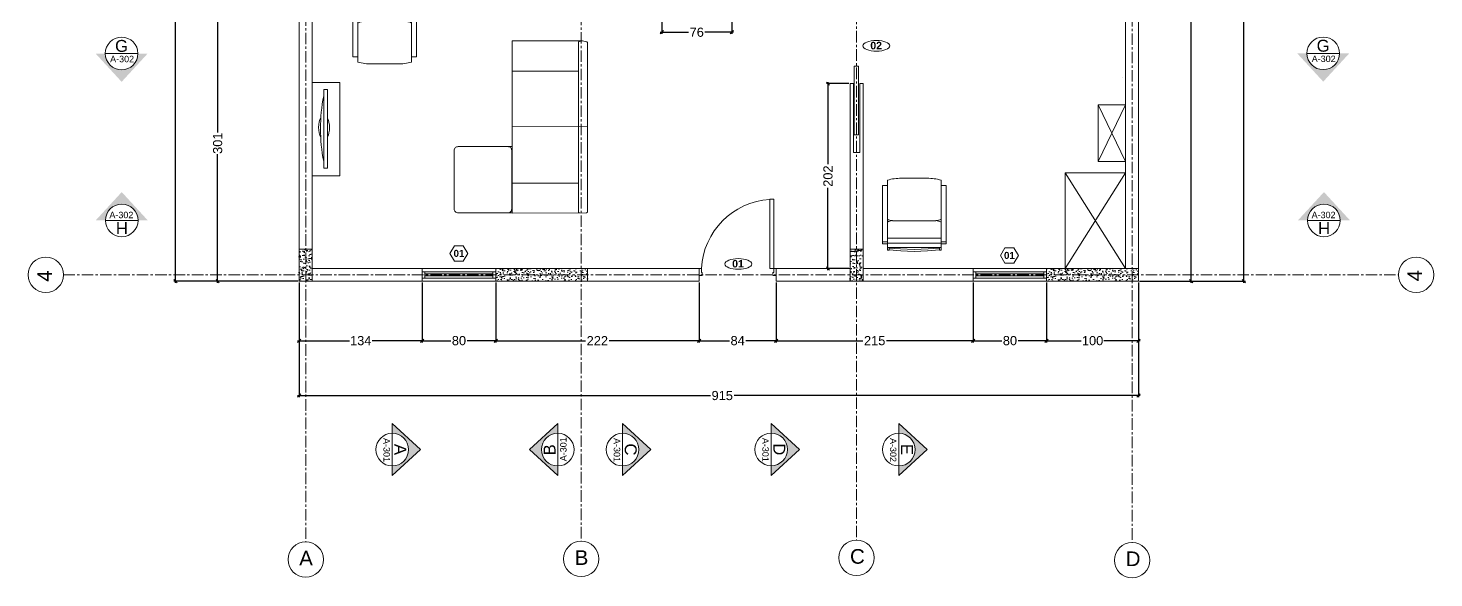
# Model space of a CAD drawing. Header units: centimetres. Extents: x 5667 to 17750, y 274 to 6203.
# Drawn here: x 7198 to 8731, y 274 to 874 of the extents above; entities that cross this region are included whole.
import ezdxf
from ezdxf.enums import TextEntityAlignment as Align

# ---------------------------------------------------------------- set-up
doc = ezdxf.new("R2010")
doc.units = ezdxf.units.CM
doc.header["$MEASUREMENT"] = 0
doc.linetypes.add('CENTERX2', pattern=[4, 2.5, -0.5, 0.5, -0.5])
doc.layers.get('0').update_dxf_attribs({"lineweight": 18})
for name, color, linetype, lineweight in [('A-DOOR-FULL', 4, 'Continuous', 9), ('A-FURN', 8, 'Continuous', 9), ('A-GLAZ-FULL', 140, 'Continuous', 9), ('A-WALL-FULL', 7, 'Continuous', 20), ('G-ANNO-DIM', 3, 'Continuous', 9), ('G-ANNO-TEXT', 3, 'Continuous', 18), ('G-HEDGE', 104, 'Continuous', 9)]:
    doc.layers.add(name, color=color, linetype=linetype, lineweight=lineweight)
doc.styles.add('ARIAL', font='arial.ttf')
doc.styles.add('ARIAL-BOLD', font='')
doc.styles.get('ARIAL-BOLD').set_extended_font_data('Arial', bold=True)
doc.dimstyles.new('TICK_36', dxfattribs={"dimtxt": 10, "dimasz": 3.6, "dimexe": 1.8, "dimexo": 1.2, "dimgap": 1.8, "dimtad": 0, "dimdec": 0, "dimzin": 0, "dimdsep": 46, "dimtxsty": 'ARIAL', "dimblk": 'OBLIQUE', "dimcen": 1.8, "dimdle": 1.8, "dimclrd": 256, "dimclrt": 256, "dimadec": 0, "dimazin": 0, "dimtfac": 1, "dimtdec": 0, "dimtmove": 1, "dimatfit": 3, "dimldrblk": 'OPEN90', "dimfxl": 1, "dimtolj": 1, "dimtzin": 0, "dimarcsym": 0})

# ---------------------------------------------------------------- blocks, each defined once
blk = doc.blocks.new('A$C08E36EE4')
for p, q in [((-27.99, 59.11), (-28.57, 59.11)), ((-28.57, 55.8), (-11.71, 55.8)), ((5.14, 55.8), (-11.71, 55.8)), ((4.57, 59.11), (5.14, 59.11)), ((-25.36, 44.89), (-11.71, 44.89)), ((1.93, 44.89), (-11.71, 44.89)), ((-19.81, 18.25), (-11.55, 18.25)), ((-3.62, 18.25), (-11.88, 18.25))]:
    blk.add_line(p, q)
for points in [[(-28.57, 63.41), (-27.58, 63.41), (-27.58, 61.76), (-28.57, 61.76)], [(5.14, 63.41), (4.15, 63.41), (4.15, 61.76), (5.14, 61.76)], [(-31.71, 22.71), (-28.57, 22.71), (-28.57, 59.44), (-31.71, 59.44)], [(-31.71, 59.44), (-28.57, 59.44), (-28.57, 58.26), (-31.71, 58.26)], [(8.29, 22.71), (5.14, 22.71), (5.14, 59.44), (8.29, 59.44)], [(8.29, 59.44), (5.14, 59.44), (5.14, 58.26), (8.29, 58.26)]]:
    blk.add_lwpolyline(points, close=True)
for points in [[(-27.58, 63.25), (-20.05, 63.87), (-11.71, 64.24)], [(-27.58, 62.09), (-20.42, 62.69), (-11.71, 63.08)], [(4.15, 63.25), (-3.38, 63.87), (-11.71, 64.24)], [(4.15, 62.09), (-3.01, 62.69), (-11.71, 63.08)], [(-28.57, 61.76), (-28.57, 19.4)], [(-11.71, 59.11), (-27.99, 59.11)], [(-27.98, 61.76), (-11.71, 61.76)], [(4.55, 61.76), (-11.71, 61.76)], [(-11.71, 59.11), (4.57, 59.11)], [(5.14, 61.76), (5.14, 19.4)]]:
    blk.add_lwpolyline(points)
for centre, radius, start, end in [((-25.08, 51.44), 6.56, 237.88624, 267.55765), ((-25.08, 38.33), 6.56, 92.44235, 122.11376), ((1.65, 51.44), 6.56, 272.44235, 302.11376), ((1.65, 38.33), 6.56, 57.88624, 87.55765), ((-20.57, 46.26), 28.02, 253.41211, 271.55674), ((-2.86, 46.26), 28.02, 268.44326, 286.58789)]:
    blk.add_arc(centre, radius, start, end)
blk = doc.blocks.new('A$C245B2C86')
for p, q in [((-86, 181.4), (-84.9, 182.4)), ((24.3, 182.4), (24, 84.8)), ((-47.9, 170.5), (-47.9, 84.8)), ((97.3, 84.8), (97.3, 170.5)), ((50, 79.2), (50, 84.8)), ((135.9, 79.2), (136.1, 84.8))]:
    blk.add_line(p, q)
for points in [[(-86, 181.4), (-87.2, 176.1), (-87.2, 84.8), (136.2, 84.8), (135.8, 181), (135.1, 182.4), (-84.9, 182.4)], [(-87.2, 176.1), (-86.5, 171.9), (-85.8, 170.5), (135.1, 170.5), (135.8, 171.7)]]:
    blk.add_lwpolyline(points)
blk.add_lwpolyline([(55, 84.2), (130.9, 84.2, -0.414214), (135.9, 79.2), (135.9, 14.7, -0.414214), (130.9, 9.7), (55, 9.7, -0.414214), (50, 14.7), (50, 79.2, -0.414214)], format="xyb", close=True)
blk = doc.blocks.new('division')
at = {"linetype": 'CENTERX2', "ltscale": 5}
blk.add_line((0, 1474.9), (0, 19.3), dxfattribs=at)
for centre in [(0, 1494.2), (0, 0)]:
    blk.add_circle(centre, 19.3)
at = {"linetype": 'CENTERX2', "ltscale": 5, "style": 'ARIAL'}
for p in [(-7.4, 1487.6), (-7.1, -6.5)]:
    blk.add_attdef('A', p, '', height=16, dxfattribs=at)
blk = doc.blocks.new('A$C7B0B1320')
h = blk.add_hatch(color=256)
h.dxf.hatch_style = 1
h.paths.add_polyline_path([(0, 17.8), (10.6, 17.8, -1), (46.2, 17.8), (56.8, 17.8), (28.4, 48.7)])
for p, q in [((0, 17.8), (28.4, 48.7)), ((56.8, 17.8), (28.4, 48.7)), ((10.6, 17.8), (0, 17.8)), ((10.6, 17.8), (46.2, 17.8)), ((46.2, 17.8), (56.8, 17.8))]:
    blk.add_line(p, q)
blk.add_circle((28.4, 17.8), 17.8)
at = {"style": 'ARIAL'}
for tag, height, p in [('A', 13, (28.2, 26.7)), ('A-301', 7, (28.8, 11.7))]:
    blk.add_attdef(tag, text='', height=height, dxfattribs=at).set_placement(p, align=Align.MIDDLE_CENTER)
blk = doc.blocks.new('section plan')
h = blk.add_hatch(color=256)
h.dxf.hatch_style = 1
h.paths.add_polyline_path([(56.9, 0.3), (46.3, 0.3, -1), (10.7, 0.3), (0.1, 0.3), (28.5, -30.6)])
blk.add_line((46.3, 0.3), (10.7, 0.3))
blk.add_circle((28.5, 0.3), 17.8)
at = {"style": 'ARIAL'}
for tag, height, p in [('A', 13, (28.4, 8.6)), ('A-301', 7, (29, -5.7))]:
    blk.add_attdef(tag, text='', height=height, dxfattribs=at).set_placement(p, align=Align.MIDDLE_CENTER)
blk = doc.blocks.new('_Oblique')
at = {"color": 0, "linetype": 'ByBlock', "lineweight": -2}
blk.add_line((-0.5, -0.5), (0.5, 0.5), dxfattribs=at)
blk = doc.blocks.new('*D29')
at = {"layer": 'Defpoints', "color": 0, "ltscale": 5, "transparency": 16777216}
for p in [(7493.4, 597.6), (8408.5, 597.6), (8408.5, 472.9)]:
    blk.add_point(p, dxfattribs=at)
at = {"layer": 'G-ANNO-DIM', "color": 0, "lineweight": -2, "ltscale": 5, "transparency": 16777216}
for p, q in [((7493.4, 596.4), (7493.4, 471.1)), ((8408.5, 596.4), (8408.5, 471.1))]:
    blk.add_line(p, q, dxfattribs=at)
at = {"layer": 'G-ANNO-DIM', "lineweight": -2, "ltscale": 5, "transparency": 16777216}
for p, q in [((7491.6, 472.9), (7941.8, 472.9)), ((8410.3, 472.9), (7967.6, 472.9))]:
    blk.add_line(p, q, dxfattribs=at)
at = {"layer": 'G-ANNO-DIM', "lineweight": -2, "ltscale": 5, "transparency": 16777216, "xscale": 3.6, "yscale": 3.6, "zscale": 3.6, "rotation": 180}
blk.add_blockref('_Oblique', (7493.4, 472.9), dxfattribs=at)
at = {"layer": 'G-ANNO-DIM', "lineweight": -2, "ltscale": 5, "transparency": 16777216, "xscale": 3.6, "yscale": 3.6, "zscale": 3.6}
blk.add_blockref('_Oblique', (8408.5, 472.9), dxfattribs=at)
at = {"layer": 'G-ANNO-DIM', "ltscale": 5, "transparency": 16777216, "insert": (7954.7, 472.9), "char_height": 10, "attachment_point": 5, "style": 'ARIAL'}
blk.add_mtext('\\A1;915', dxfattribs=at)
blk = doc.blocks.new('_Open90')
at = {"color": 0, "linetype": 'ByBlock', "lineweight": -2}
for p, q in [((0, 0), (-1, 0)), ((-0.5, 0.5), (0, 0)), ((0, 0), (-0.5, -0.5))]:
    blk.add_line(p, q, dxfattribs=at)
blk = doc.blocks.new('codice finestra')
at = {"color": 7}
blk.add_lwpolyline([(15.2, 8.8), (10.1, 17.5), (0, 17.5), (-5.1, 8.8), (0, 0), (10.1, 0)], close=True, dxfattribs=at)
at = {"layer": 'G-HEDGE', "style": 'ARIAL-BOLD'}
blk.add_attdef('01', text='', height=8, dxfattribs=at).set_placement((5.1, 8.7), align=Align.MIDDLE_CENTER)
blk = doc.blocks.new('codice porta')
at = {"color": 7}
blk.add_ellipse((0, 0), major_axis=(-14.4, 0), ratio=0.395468, dxfattribs=at)
at = {"layer": 'G-HEDGE', "style": 'ARIAL-BOLD'}
blk.add_attdef('01', text='', height=8, dxfattribs=at).set_placement((-0.3, 0.2), align=Align.MIDDLE_CENTER)
blk = doc.blocks.new('*D83')
at = {"layer": 'Defpoints', "color": 0, "transparency": 16777216}
for p in [(7627.6, 597.6), (7707.7, 597.6), (7707.7, 532.8)]:
    blk.add_point(p, dxfattribs=at)
at = {"layer": 'G-ANNO-DIM', "color": 0, "lineweight": -2, "transparency": 16777216}
for p, q in [((7627.6, 596.4), (7627.6, 531)), ((7707.7, 596.4), (7707.7, 531))]:
    blk.add_line(p, q, dxfattribs=at)
at = {"layer": 'G-ANNO-DIM', "lineweight": -2, "transparency": 16777216}
for p, q in [((7625.8, 532.8), (7658.7, 532.8)), ((7709.5, 532.8), (7676.6, 532.8))]:
    blk.add_line(p, q, dxfattribs=at)
at = {"layer": 'G-ANNO-DIM', "lineweight": -2, "transparency": 16777216, "xscale": 3.6, "yscale": 3.6, "zscale": 3.6, "rotation": 180}
blk.add_blockref('_Oblique', (7627.6, 532.8), dxfattribs=at)
at = {"layer": 'G-ANNO-DIM', "lineweight": -2, "transparency": 16777216, "xscale": 3.6, "yscale": 3.6, "zscale": 3.6}
blk.add_blockref('_Oblique', (7707.7, 532.8), dxfattribs=at)
at = {"layer": 'G-ANNO-DIM', "transparency": 16777216, "insert": (7667.6, 532.8), "char_height": 10, "attachment_point": 5, "style": 'ARIAL'}
blk.add_mtext('\\A1;80', dxfattribs=at)
blk = doc.blocks.new('*D86')
at = {"layer": 'Defpoints', "color": 0, "transparency": 16777216}
for p in [(7929.4, 597.6), (8013.5, 597.6), (8013.5, 532.8)]:
    blk.add_point(p, dxfattribs=at)
at = {"layer": 'G-ANNO-DIM', "color": 0, "lineweight": -2, "transparency": 16777216}
for p, q in [((7929.4, 596.4), (7929.4, 531)), ((8013.5, 596.4), (8013.5, 531))]:
    blk.add_line(p, q, dxfattribs=at)
at = {"layer": 'G-ANNO-DIM', "lineweight": -2, "transparency": 16777216}
for p, q in [((7927.6, 532.8), (7962.5, 532.8)), ((8015.3, 532.8), (7980.4, 532.8))]:
    blk.add_line(p, q, dxfattribs=at)
at = {"layer": 'G-ANNO-DIM', "lineweight": -2, "transparency": 16777216, "xscale": 3.6, "yscale": 3.6, "zscale": 3.6, "rotation": 180}
blk.add_blockref('_Oblique', (7929.4, 532.8), dxfattribs=at)
at = {"layer": 'G-ANNO-DIM', "lineweight": -2, "transparency": 16777216, "xscale": 3.6, "yscale": 3.6, "zscale": 3.6}
blk.add_blockref('_Oblique', (8013.5, 532.8), dxfattribs=at)
at = {"layer": 'G-ANNO-DIM', "transparency": 16777216, "insert": (7971.5, 532.8), "char_height": 10, "attachment_point": 5, "style": 'ARIAL'}
blk.add_mtext('\\A1;84', dxfattribs=at)
blk = doc.blocks.new('*D88')
at = {"layer": 'Defpoints', "color": 0, "transparency": 16777216}
for p in [(8228.3, 597.6), (8308.4, 597.6), (8228.3, 532.8)]:
    blk.add_point(p, dxfattribs=at)
at = {"layer": 'G-ANNO-DIM', "color": 0, "lineweight": -2, "transparency": 16777216}
for p, q in [((8228.3, 596.4), (8228.3, 531)), ((8308.4, 596.4), (8308.4, 531))]:
    blk.add_line(p, q, dxfattribs=at)
at = {"layer": 'G-ANNO-DIM', "lineweight": -2, "transparency": 16777216}
for p, q in [((8226.5, 532.8), (8259.4, 532.8)), ((8310.2, 532.8), (8277.3, 532.8))]:
    blk.add_line(p, q, dxfattribs=at)
at = {"layer": 'G-ANNO-DIM', "lineweight": -2, "transparency": 16777216, "xscale": 3.6, "yscale": 3.6, "zscale": 3.6, "rotation": 180}
blk.add_blockref('_Oblique', (8228.3, 532.8), dxfattribs=at)
at = {"layer": 'G-ANNO-DIM', "lineweight": -2, "transparency": 16777216, "xscale": 3.6, "yscale": 3.6, "zscale": 3.6}
blk.add_blockref('_Oblique', (8308.4, 532.8), dxfattribs=at)
at = {"layer": 'G-ANNO-DIM', "transparency": 16777216, "insert": (8268.4, 532.8), "char_height": 10, "attachment_point": 5, "style": 'ARIAL'}
blk.add_mtext('\\A1;80', dxfattribs=at)
blk = doc.blocks.new('*D93')
at = {"layer": 'Defpoints', "color": 0, "transparency": 16777216}
for p in [(7888.9, 888.9), (7965, 888.9), (7965, 869.4)]:
    blk.add_point(p, dxfattribs=at)
at = {"layer": 'G-ANNO-DIM', "color": 0, "lineweight": -2, "transparency": 16777216}
for p, q in [((7888.9, 887.7), (7888.9, 867.6)), ((7965, 887.7), (7965, 867.6))]:
    blk.add_line(p, q, dxfattribs=at)
at = {"layer": 'G-ANNO-DIM', "lineweight": -2, "transparency": 16777216}
for p, q in [((7887.1, 869.4), (7918, 869.4)), ((7966.8, 869.4), (7935.8, 869.4))]:
    blk.add_line(p, q, dxfattribs=at)
at = {"layer": 'G-ANNO-DIM', "lineweight": -2, "transparency": 16777216, "xscale": 3.6, "yscale": 3.6, "zscale": 3.6, "rotation": 180}
blk.add_blockref('_Oblique', (7888.9, 869.4), dxfattribs=at)
at = {"layer": 'G-ANNO-DIM', "lineweight": -2, "transparency": 16777216, "xscale": 3.6, "yscale": 3.6, "zscale": 3.6}
blk.add_blockref('_Oblique', (7965, 869.4), dxfattribs=at)
at = {"layer": 'G-ANNO-DIM', "transparency": 16777216, "insert": (7926.9, 869.4), "char_height": 10, "attachment_point": 5, "style": 'ARIAL'}
blk.add_mtext('\\A1;76', dxfattribs=at)
blk = doc.blocks.new('*D105')
at = {"layer": 'Defpoints', "color": 0, "transparency": 16777216}
for p in [(7493.4, 1460.7), (7358.5, 597.6), (7493.4, 597.6)]:
    blk.add_point(p, dxfattribs=at)
at = {"layer": 'G-ANNO-DIM', "color": 0, "lineweight": -2, "transparency": 16777216}
for p, q in [((7492.2, 1460.7), (7356.7, 1460.7)), ((7492.2, 597.6), (7356.7, 597.6))]:
    blk.add_line(p, q, dxfattribs=at)
at = {"layer": 'G-ANNO-DIM', "lineweight": -2, "transparency": 16777216}
for p, q in [((7358.5, 1462.5), (7358.5, 1042)), ((7358.5, 595.8), (7358.5, 1016.3))]:
    blk.add_line(p, q, dxfattribs=at)
at = {"layer": 'G-ANNO-DIM', "lineweight": -2, "transparency": 16777216, "xscale": 3.6, "yscale": 3.6, "zscale": 3.6}
for p, rotation in [((7358.5, 1460.7), 90), ((7358.5, 597.6), 270)]:
    blk.add_blockref('_Oblique', p, dxfattribs=dict(at, rotation=rotation))
at = {"layer": 'G-ANNO-DIM', "transparency": 16777216, "insert": (7358.5, 1029.2), "char_height": 10, "attachment_point": 5, "rotation": 90, "style": 'ARIAL'}
blk.add_mtext('\\A1;863', dxfattribs=at)
blk = doc.blocks.new('*D106')
at = {"layer": 'Defpoints', "color": 0, "transparency": 16777216}
for p in [(7888.9, 898.9), (7404.5, 597.6), (7493.4, 597.6)]:
    blk.add_point(p, dxfattribs=at)
at = {"layer": 'G-ANNO-DIM', "color": 0, "lineweight": -2, "transparency": 16777216}
for p, q in [((7887.7, 898.9), (7402.7, 898.9)), ((7492.2, 597.6), (7402.7, 597.6))]:
    blk.add_line(p, q, dxfattribs=at)
at = {"layer": 'G-ANNO-DIM', "lineweight": -2, "transparency": 16777216}
for p, q in [((7404.5, 900.7), (7404.5, 760.1)), ((7404.5, 595.8), (7404.5, 736.4))]:
    blk.add_line(p, q, dxfattribs=at)
at = {"layer": 'G-ANNO-DIM', "lineweight": -2, "transparency": 16777216, "xscale": 3.6, "yscale": 3.6, "zscale": 3.6}
for p, rotation in [((7404.5, 898.9), 90), ((7404.5, 597.6), 270)]:
    blk.add_blockref('_Oblique', p, dxfattribs=dict(at, rotation=rotation))
at = {"layer": 'G-ANNO-DIM', "transparency": 16777216, "insert": (7404.5, 748.3), "char_height": 10, "attachment_point": 5, "rotation": 90, "style": 'ARIAL'}
blk.add_mtext('\\A1;301', dxfattribs=at)
blk = doc.blocks.new('*D109')
at = {"layer": 'Defpoints', "color": 0, "transparency": 16777216}
for p in [(7493.4, 597.6), (7627.6, 597.6), (7627.6, 532.8)]:
    blk.add_point(p, dxfattribs=at)
at = {"layer": 'G-ANNO-DIM', "color": 0, "lineweight": -2, "transparency": 16777216}
for p, q in [((7493.4, 596.4), (7493.4, 531)), ((7627.6, 596.4), (7627.6, 531))]:
    blk.add_line(p, q, dxfattribs=at)
at = {"layer": 'G-ANNO-DIM', "lineweight": -2, "transparency": 16777216}
for p, q in [((7491.6, 532.8), (7548.1, 532.8)), ((7629.4, 532.8), (7572.8, 532.8))]:
    blk.add_line(p, q, dxfattribs=at)
at = {"layer": 'G-ANNO-DIM', "lineweight": -2, "transparency": 16777216, "xscale": 3.6, "yscale": 3.6, "zscale": 3.6, "rotation": 180}
blk.add_blockref('_Oblique', (7493.4, 532.8), dxfattribs=at)
at = {"layer": 'G-ANNO-DIM', "lineweight": -2, "transparency": 16777216, "xscale": 3.6, "yscale": 3.6, "zscale": 3.6}
blk.add_blockref('_Oblique', (7627.6, 532.8), dxfattribs=at)
at = {"layer": 'G-ANNO-DIM', "transparency": 16777216, "insert": (7560.5, 532.8), "char_height": 10, "attachment_point": 5, "style": 'ARIAL'}
blk.add_mtext('\\A1;134', dxfattribs=at)
blk = doc.blocks.new('*D110')
at = {"layer": 'Defpoints', "color": 0, "transparency": 16777216}
for p in [(7707.7, 597.6), (7929.4, 597.6), (7929.4, 532.8)]:
    blk.add_point(p, dxfattribs=at)
at = {"layer": 'G-ANNO-DIM', "color": 0, "lineweight": -2, "transparency": 16777216}
for p, q in [((7707.7, 596.4), (7707.7, 531)), ((7929.4, 596.4), (7929.4, 531))]:
    blk.add_line(p, q, dxfattribs=at)
at = {"layer": 'G-ANNO-DIM', "lineweight": -2, "transparency": 16777216}
for p, q in [((7705.9, 532.8), (7805.7, 532.8)), ((7931.2, 532.8), (7831.4, 532.8))]:
    blk.add_line(p, q, dxfattribs=at)
at = {"layer": 'G-ANNO-DIM', "lineweight": -2, "transparency": 16777216, "xscale": 3.6, "yscale": 3.6, "zscale": 3.6, "rotation": 180}
blk.add_blockref('_Oblique', (7707.7, 532.8), dxfattribs=at)
at = {"layer": 'G-ANNO-DIM', "lineweight": -2, "transparency": 16777216, "xscale": 3.6, "yscale": 3.6, "zscale": 3.6}
blk.add_blockref('_Oblique', (7929.4, 532.8), dxfattribs=at)
at = {"layer": 'G-ANNO-DIM', "transparency": 16777216, "insert": (7818.5, 532.8), "char_height": 10, "attachment_point": 5, "style": 'ARIAL'}
blk.add_mtext('\\A1;222', dxfattribs=at)
blk = doc.blocks.new('*D111')
at = {"layer": 'Defpoints', "color": 0, "transparency": 16777216}
for p in [(8013.5, 597.6), (8228.3, 597.6), (8228.3, 532.8)]:
    blk.add_point(p, dxfattribs=at)
at = {"layer": 'G-ANNO-DIM', "color": 0, "lineweight": -2, "transparency": 16777216}
for p, q in [((8013.5, 596.4), (8013.5, 531)), ((8228.3, 596.4), (8228.3, 531))]:
    blk.add_line(p, q, dxfattribs=at)
at = {"layer": 'G-ANNO-DIM', "lineweight": -2, "transparency": 16777216}
for p, q in [((8011.7, 532.8), (8108, 532.8)), ((8230.1, 532.8), (8133.9, 532.8))]:
    blk.add_line(p, q, dxfattribs=at)
at = {"layer": 'G-ANNO-DIM', "lineweight": -2, "transparency": 16777216, "xscale": 3.6, "yscale": 3.6, "zscale": 3.6, "rotation": 180}
blk.add_blockref('_Oblique', (8013.5, 532.8), dxfattribs=at)
at = {"layer": 'G-ANNO-DIM', "lineweight": -2, "transparency": 16777216, "xscale": 3.6, "yscale": 3.6, "zscale": 3.6}
blk.add_blockref('_Oblique', (8228.3, 532.8), dxfattribs=at)
at = {"layer": 'G-ANNO-DIM', "transparency": 16777216, "insert": (8120.9, 532.8), "char_height": 10, "attachment_point": 5, "style": 'ARIAL'}
blk.add_mtext('\\A1;215', dxfattribs=at)
blk = doc.blocks.new('*D112')
at = {"layer": 'Defpoints', "color": 0, "transparency": 16777216}
for p in [(8308.4, 597.6), (8408.5, 597.6), (8308.4, 532.8)]:
    blk.add_point(p, dxfattribs=at)
at = {"layer": 'G-ANNO-DIM', "color": 0, "lineweight": -2, "transparency": 16777216}
for p, q in [((8308.4, 596.4), (8308.4, 531)), ((8408.5, 596.4), (8408.5, 531))]:
    blk.add_line(p, q, dxfattribs=at)
at = {"layer": 'G-ANNO-DIM', "lineweight": -2, "transparency": 16777216}
for p, q in [((8306.6, 532.8), (8346.1, 532.8)), ((8410.3, 532.8), (8370.8, 532.8))]:
    blk.add_line(p, q, dxfattribs=at)
at = {"layer": 'G-ANNO-DIM', "lineweight": -2, "transparency": 16777216, "xscale": 3.6, "yscale": 3.6, "zscale": 3.6, "rotation": 180}
blk.add_blockref('_Oblique', (8308.4, 532.8), dxfattribs=at)
at = {"layer": 'G-ANNO-DIM', "lineweight": -2, "transparency": 16777216, "xscale": 3.6, "yscale": 3.6, "zscale": 3.6}
blk.add_blockref('_Oblique', (8408.5, 532.8), dxfattribs=at)
at = {"layer": 'G-ANNO-DIM', "transparency": 16777216, "insert": (8358.5, 532.8), "char_height": 10, "attachment_point": 5, "style": 'ARIAL'}
blk.add_mtext('\\A1;100', dxfattribs=at)
blk = doc.blocks.new('*D114')
at = {"layer": 'Defpoints', "color": 0, "transparency": 16777216}
for p in [(8408.5, 1189.3), (8408.5, 597.6), (8466, 597.6)]:
    blk.add_point(p, dxfattribs=at)
at = {"layer": 'G-ANNO-DIM', "color": 0, "lineweight": -2, "transparency": 16777216}
for p, q in [((8409.7, 1189.3), (8467.8, 1189.3)), ((8409.7, 597.6), (8467.8, 597.6))]:
    blk.add_line(p, q, dxfattribs=at)
at = {"layer": 'G-ANNO-DIM', "lineweight": -2, "transparency": 16777216}
for p, q in [((8466, 1191.1), (8466, 906.2)), ((8466, 595.8), (8466, 880.7))]:
    blk.add_line(p, q, dxfattribs=at)
at = {"layer": 'G-ANNO-DIM', "lineweight": -2, "transparency": 16777216, "xscale": 3.6, "yscale": 3.6, "zscale": 3.6}
for p, rotation in [((8466, 1189.3), 90), ((8466, 597.6), 270)]:
    blk.add_blockref('_Oblique', p, dxfattribs=dict(at, rotation=rotation))
at = {"layer": 'G-ANNO-DIM', "transparency": 16777216, "insert": (8466, 893.5), "char_height": 10, "attachment_point": 5, "rotation": 90, "style": 'ARIAL'}
blk.add_mtext('\\A1;592', dxfattribs=at)
blk = doc.blocks.new('*D115')
at = {"layer": 'Defpoints', "color": 0, "transparency": 16777216}
for p in [(8408.5, 1498.7), (8523.3, 1498.7), (8408.5, 597.6)]:
    blk.add_point(p, dxfattribs=at)
at = {"layer": 'G-ANNO-DIM', "color": 0, "lineweight": -2, "transparency": 16777216}
for p, q in [((8409.7, 1498.7), (8525.1, 1498.7)), ((8409.7, 597.6), (8525.1, 597.6))]:
    blk.add_line(p, q, dxfattribs=at)
at = {"layer": 'G-ANNO-DIM', "lineweight": -2, "transparency": 16777216}
for p, q in [((8523.3, 1500.5), (8523.3, 1060)), ((8523.3, 595.8), (8523.3, 1036.3))]:
    blk.add_line(p, q, dxfattribs=at)
at = {"layer": 'G-ANNO-DIM', "lineweight": -2, "transparency": 16777216, "xscale": 3.6, "yscale": 3.6, "zscale": 3.6}
for p, rotation in [((8523.3, 1498.7), 90), ((8523.3, 597.6), 270)]:
    blk.add_blockref('_Oblique', p, dxfattribs=dict(at, rotation=rotation))
at = {"layer": 'G-ANNO-DIM', "transparency": 16777216, "insert": (8523.3, 1048.1), "char_height": 10, "attachment_point": 5, "rotation": 90, "style": 'ARIAL'}
blk.add_mtext('\\A1;901', dxfattribs=at)
blk = doc.blocks.new('*D119')
at = {"layer": 'Defpoints', "color": 0, "transparency": 16777216}
for p in [(8070, 813.3), (8094.1, 813.3), (8094.1, 611.6)]:
    blk.add_point(p, dxfattribs=at)
at = {"layer": 'G-ANNO-DIM', "color": 0, "lineweight": -2, "transparency": 16777216}
for p, q in [((8092.9, 813.3), (8068.2, 813.3)), ((8092.9, 611.6), (8068.2, 611.6))]:
    blk.add_line(p, q, dxfattribs=at)
at = {"layer": 'G-ANNO-DIM', "lineweight": -2, "transparency": 16777216}
for p, q in [((8070, 815.1), (8070, 725.3)), ((8070, 609.8), (8070, 699.6))]:
    blk.add_line(p, q, dxfattribs=at)
at = {"layer": 'G-ANNO-DIM', "lineweight": -2, "transparency": 16777216, "xscale": 3.6, "yscale": 3.6, "zscale": 3.6}
for p, rotation in [((8070, 813.3), 90), ((8070, 611.6), 270)]:
    blk.add_blockref('_Oblique', p, dxfattribs=dict(at, rotation=rotation))
at = {"layer": 'G-ANNO-DIM', "transparency": 16777216, "insert": (8070, 712.4), "char_height": 10, "attachment_point": 5, "rotation": 90, "style": 'ARIAL'}
blk.add_mtext('\\A1;202', dxfattribs=at)

msp = doc.modelspace()

# ---------------------------------------------------------------- hatches: boundary and pattern name
at = {"layer": 'A-FURN'}
h = msp.add_hatch(dxfattribs=at)
h.set_pattern_fill('AR-CONC', color=256, scale=0.050063, style=0)
h.set_pattern_definition([(50, (10839.075, 9323.7155), (9.120779, -0.7979644), [0.953707, -10.4907795]), (355, (10839.075, 9323.715), (-1.764375, 9.56494), [0.762966, -8.392624]), (100.451, (10839.835, 9323.649), (7.356437, 8.766932), [0.810526, -8.915786]), (46.1842, (10839.075, 9326.259), (13.571131, -2.10478), [1.43056, -15.73617]), (96.6356, (10840.206, 9326.083), (11.885256, 12.386957), [1.21579, -13.373679]), (351.184, (10839.075, 9326.259), (11.885275, 12.386936), [1.144449, -12.588935]), (21, (10840.3466, 9325.623), (7.590352, -5.1197566), [0.953707, -10.4907795]), (326, (10840.347, 9325.623), (3.094018, 9.221071), [0.762966, -8.392624]), (71.4514, (10840.979, 9325.196), (10.684349, 4.1013344), [0.810526, -8.915786]), (37.5, (10839.075, 9323.7155), (0.1546259, 4.2331103), [0, -8.2908948, 0, -8.5197845, 0, -8.4244138]), (7.5, (10839.075, 9323.7155), (3.3452176, 5.0153773), [0, -4.8575488, 0, -8.1001534, 0, -3.2108143]), (327.5, (10836.2393, 9323.7155), (6.7881223, -0.2868002), [0, -3.179024, 0, -9.918555, 0, -13.1611597]), (317.5, (10834.9677, 9323.7155), (7.4158462, 1.272936), [0, -4.1327313, 0, -6.586938, 0, -9.346331])])
h.paths.add_polyline_path([(7493.4, 597.6), (7507.4, 597.6), (7507.4, 632.6), (7493.4, 632.6)])
h = msp.add_hatch(dxfattribs=at)
h.set_pattern_fill('AR-CONC', color=256, scale=0.050063, style=0)
h.set_pattern_definition([(50, (11438.834, 8948.24), (9.120779, -0.7979644), [0.953707, -10.490779]), (355, (11438.834, 8948.24), (-1.764375, 9.56494), [0.762966, -8.392624]), (100.451, (11439.594, 8948.174), (7.356437, 8.766932), [0.810526, -8.915786]), (46.1842, (11438.834, 8950.783), (13.57113, -2.10478), [1.43056, -15.73617]), (96.6356, (11439.965, 8950.608), (11.885256, 12.386957), [1.21579, -13.373679]), (351.184, (11438.834, 8950.783), (11.885275, 12.386936), [1.144449, -12.588935]), (21, (11440.106, 8950.1476), (7.590352, -5.1197566), [0.953707, -10.490779]), (326, (11440.106, 8950.148), (3.094018, 9.221071), [0.762966, -8.392624]), (71.4514, (11440.738, 8949.721), (10.684349, 4.1013344), [0.810526, -8.915786]), (37.5, (11438.8342, 8948.2402), (0.1546259, 4.2331103), [0, -8.2908948, 0, -8.5197845, 0, -8.4244138]), (7.5, (11438.834, 8948.24), (3.3452176, 5.0153773), [0, -4.8575488, 0, -8.1001534, 0, -3.2108143]), (327.5, (11435.9985, 8948.24), (6.7881223, -0.2868002), [0, -3.179024, 0, -9.918555, 0, -13.1611597]), (317.5, (11434.727, 8948.24), (7.4158462, 1.272936), [0, -4.1327313, 0, -6.586938, 0, -9.346331])])
h.paths.add_polyline_path([(8108.2, 632.6), (8094.1, 632.6), (8094.1, 597.6), (8108.2, 597.6)])
h = msp.add_hatch(dxfattribs=at)
h.set_pattern_fill('AR-CONC', color=256, scale=0.050063, style=0)
h.set_pattern_definition([(50, (11058.3525, 9323.7155), (9.120779, -0.7979644), [0.953707, -10.4907795]), (355, (11058.353, 9323.715), (-1.764375, 9.56494), [0.762966, -8.392624]), (100.451, (11059.113, 9323.649), (7.356437, 8.766932), [0.810526, -8.915786]), (46.1842, (11058.353, 9326.259), (13.571131, -2.10478), [1.43056, -15.73617]), (96.6356, (11059.483, 9326.083), (11.885256, 12.386957), [1.21579, -13.373679]), (351.184, (11058.353, 9326.259), (11.885275, 12.386936), [1.144449, -12.588935]), (21, (11059.624, 9325.623), (7.590352, -5.1197566), [0.953707, -10.4907795]), (326, (11059.624, 9325.623), (3.094018, 9.221071), [0.762966, -8.392624]), (71.4514, (11060.257, 9325.196), (10.684349, 4.1013344), [0.810526, -8.915786]), (37.5, (11058.3525, 9323.7155), (0.1546259, 4.2331103), [0, -8.2908948, 0, -8.5197845, 0, -8.4244138]), (7.5, (11058.3525, 9323.7155), (3.3452176, 5.0153773), [0, -4.8575488, 0, -8.1001534, 0, -3.2108143]), (327.5, (11055.517, 9323.7155), (6.7881223, -0.2868002), [0, -3.179024, 0, -9.918555, 0, -13.1611597]), (317.5, (11054.245, 9323.7155), (7.4158462, 1.272936), [0, -4.1327313, 0, -6.586938, 0, -9.346331])])
h.paths.add_polyline_path([(7707.7, 611.6), (7707.7, 597.6), (7807.8, 597.6), (7807.8, 611.6)])
h = msp.add_hatch(dxfattribs=at)
h.set_pattern_fill('AR-CONC', color=256, scale=0.050063, style=0)
h.set_pattern_definition([(50, (11659.113, 9323.7155), (9.120779, -0.7979644), [0.953707, -10.4907795]), (355, (11659.113, 9323.715), (-1.764375, 9.56494), [0.762966, -8.392624]), (100.451, (11659.873, 9323.649), (7.356437, 8.766932), [0.810526, -8.915786]), (46.1842, (11659.113, 9326.259), (13.571131, -2.10478), [1.43056, -15.73617]), (96.6356, (11660.244, 9326.083), (11.885256, 12.386957), [1.21579, -13.373679]), (351.184, (11659.113, 9326.259), (11.885275, 12.386936), [1.144449, -12.588935]), (21, (11660.3846, 9325.623), (7.590352, -5.1197566), [0.953707, -10.4907795]), (326, (11660.385, 9325.623), (3.094018, 9.221071), [0.762966, -8.392624]), (71.4514, (11661.017, 9325.196), (10.684349, 4.1013344), [0.810526, -8.915786]), (37.5, (11659.113, 9323.7155), (0.1546259, 4.2331103), [0, -8.2908948, 0, -8.5197845, 0, -8.4244138]), (7.5, (11659.113, 9323.7155), (3.3452176, 5.0153773), [0, -4.8575488, 0, -8.1001534, 0, -3.2108143]), (327.5, (11656.2773, 9323.7155), (6.7881223, -0.2868002), [0, -3.179024, 0, -9.918555, 0, -13.1611597]), (317.5, (11655.006, 9323.7155), (7.4158462, 1.272936), [0, -4.1327313, 0, -6.586938, 0, -9.346331])])
h.paths.add_polyline_path([(8308.4, 611.6), (8308.4, 597.6), (8408.5, 597.6), (8408.5, 611.6)])

# ---------------------------------------------------------------- linework, layer by layer
at = {"layer": 'A-DOOR-FULL'}
for p, q in [((8098.7, 832.5), (8098.7, 757.4)), ((8098.7, 832.5), (8103.2, 832.5)), ((8103.2, 832.5), (8103.2, 757.4)), ((8098.7, 757.4), (8103.2, 757.4))]:
    msp.add_line(p, q, dxfattribs=at)
msp.add_lwpolyline([(8011, 687.1), (8011, 611.6), (8006.5, 611.6), (8006.5, 687.1)], close=True, dxfattribs=at)
msp.add_arc((8011.8, 607.3), 79.9, 93.7537, 176.9067, dxfattribs=at)
at = {"layer": 'A-FURN'}
for p, q in [((8391.6, 820.3), (8391.6, 820.3)), ((8394.5, 820.3), (8394.5, 820.3)), ((8094.1, 611.6), (8094.1, 802.3)), ((8364.5, 728.2), (8364.5, 790.2)), ((8364.5, 790.2), (8394.5, 790.2)), ((8364.5, 728.2), (8394.5, 790.2)), ((8364.5, 790.2), (8394.5, 728.2)), ((8394.5, 790.2), (8394.5, 728.2)), ((8394.5, 728.2), (8364.5, 728.2)), ((8328.6, 611.6), (8394.5, 715.9)), ((8394.5, 611.6), (8328.6, 715.9)), ((8328.6, 715.9), (8328.6, 611.6)), ((8328.6, 715.9), (8394.5, 715.9)), ((8391.6, 715.9), (8391.6, 715.9)), ((8394.5, 715.9), (8394.5, 715.9)), ((8394.5, 611.6), (8394.5, 715.9)), ((7627.6, 611.6), (7707.7, 611.6)), ((8228.3, 611.6), (8308.4, 611.6)), ((7707.7, 597.6), (7627.6, 597.6)), ((8228.3, 597.6), (8308.4, 597.6))]:
    msp.add_line(p, q, dxfattribs=at)
for points in [[(7537.8, 712.7), (7537.8, 814.5), (7507.4, 814.5), (7507.4, 712.7)], [(7520.1, 806.8), (7524.4, 806.8), (7524.4, 721.1), (7520.1, 721.1)]]:
    msp.add_lwpolyline(points, close=True, dxfattribs=at)
for points in [[(8394.5, 715.9), (8328.6, 715.9)], [(8394.5, 611.6), (8328.6, 611.6)]]:
    msp.add_lwpolyline(points, dxfattribs=at)
msp.add_arc((7701.6, 764.2), 185, 168.8449, 191.1513, dxfattribs=at)
for start_param, end_param in [(3.776419, 5.613037), (6.995762, 8.712201)]:
    msp.add_ellipse((7520.5, 765.4), major_axis=(0, -13.7), ratio=0.43211, start_param=start_param, end_param=end_param, dxfattribs=at)
at = {"layer": 'A-GLAZ-FULL'}
for p, q in [((7707.7, 608.1), (7627.6, 608.1)), ((7627.6, 608.1), (7627.6, 601.1)), ((7630.5, 601.1), (7627.6, 601.1)), ((7630.5, 601.1), (7630.5, 608.1)), ((7704.7, 605.6), (7630.5, 605.6)), ((7704.7, 603.6), (7630.5, 603.6)), ((7630.5, 601.1), (7707.7, 601.1)), ((7704.7, 608.1), (7704.7, 601.1)), ((7707.7, 601.1), (7707.7, 608.1)), ((8308.4, 608.1), (8228.3, 608.1)), ((8228.3, 608.1), (8228.3, 601.1)), ((8231.2, 601.1), (8228.3, 601.1)), ((8231.2, 601.1), (8231.2, 608.1)), ((8305.5, 605.6), (8231.2, 605.6)), ((8305.5, 603.6), (8231.2, 603.6)), ((8231.2, 601.1), (8308.4, 601.1)), ((8305.5, 608.1), (8305.5, 601.1)), ((8308.4, 610.6), (8308.4, 608)), ((8308.4, 601.1), (8308.4, 608.1))]:
    msp.add_line(p, q, dxfattribs=at)
at = {"layer": 'A-WALL-FULL'}
for p, q in [((7493.4, 872.9), (7493.4, 913)), ((7507.4, 913), (7507.4, 872.9)), ((8394.5, 852.9), (8394.5, 893)), ((8408.5, 893), (8408.5, 852.9)), ((7493.4, 832.9), (7493.4, 872.9)), ((7507.4, 872.9), (7507.4, 832.9)), ((8394.5, 812.9), (8394.5, 852.9)), ((8408.5, 852.9), (8408.5, 812.9)), ((7493.4, 792.8), (7493.4, 832.9)), ((7507.4, 832.9), (7507.4, 792.8)), ((8094.1, 765.8), (8094.1, 813.3)), ((8097.7, 813.3), (8094.1, 813.3)), ((8097.7, 813.3), (8097.7, 738.2)), ((8108.2, 813.3), (8104.6, 813.3)), ((8104.6, 813.3), (8104.6, 738.2)), ((8108.2, 765.8), (8108.2, 813.3)), ((8394.5, 772.8), (8394.5, 812.9)), ((8408.5, 812.9), (8408.5, 772.8)), ((7493.4, 752.8), (7493.4, 792.8)), ((7507.4, 792.8), (7507.4, 752.8)), ((8394.5, 732.8), (8394.5, 772.8)), ((8408.5, 772.8), (8408.5, 732.8)), ((7493.4, 712.7), (7493.4, 752.8)), ((7507.4, 752.8), (7507.4, 712.7)), ((8094.1, 745.8), (8094.1, 765.8)), ((8108.2, 765.8), (8108.2, 745.8)), ((8094.1, 672.7), (8094.1, 745.8)), ((8097.7, 738.2), (8104.6, 738.2)), ((8103.2, 738.2), (8099.1, 738.2)), ((8108.2, 745.8), (8108.2, 672.7)), ((8394.5, 692.7), (8394.5, 732.8)), ((8408.5, 732.8), (8408.5, 692.7)), ((7493.4, 672.7), (7493.4, 712.7)), ((7507.4, 712.7), (7507.4, 672.7)), ((8394.5, 652.6), (8394.5, 692.7)), ((8408.5, 692.7), (8408.5, 652.6)), ((7493.4, 632.6), (7493.4, 672.7)), ((7507.4, 672.7), (7507.4, 632.6)), ((8094.1, 632.6), (8094.1, 672.7)), ((8108.2, 672.7), (8108.2, 632.6)), ((8394.5, 652.6), (8394.5, 611.6)), ((8408.5, 652.6), (8408.5, 611.6)), ((7507.4, 632.6), (7493.4, 632.6)), ((8108.2, 632.6), (8094.1, 632.6)), ((7507.4, 611.6), (7547.5, 611.6)), ((7507.4, 597.6), (7507.4, 611.6)), ((7547.5, 611.6), (7587.5, 611.6)), ((7587.5, 611.6), (7627.6, 611.6)), ((7627.6, 611.6), (7627.6, 597.6)), ((7807.8, 611.6), (7848.3, 611.6)), ((7807.8, 597.6), (7807.8, 611.6)), ((7848.3, 611.6), (7888.9, 611.6)), ((7888.9, 611.6), (7929.4, 611.6)), ((7929.4, 611.6), (7929.4, 597.6)), ((8053.6, 611.6), (8013.5, 611.6)), ((8013.5, 611.6), (8013.5, 597.6)), ((8094.1, 611.6), (8053.6, 611.6)), ((8148.2, 611.6), (8108.2, 611.6)), ((8228.3, 611.6), (8148.2, 611.6)), ((8228.3, 611.6), (8228.3, 597.6)), ((8308.4, 611.6), (8308.4, 597.6)), ((8408.5, 611.6), (8394.5, 611.6)), ((7547.5, 597.6), (7507.4, 597.6)), ((7587.5, 597.6), (7547.5, 597.6)), ((7627.6, 597.6), (7587.5, 597.6)), ((7848.3, 597.6), (7807.8, 597.6)), ((7888.9, 597.6), (7848.3, 597.6)), ((7929.4, 597.6), (7888.9, 597.6)), ((8013.5, 597.6), (8053.6, 597.6)), ((8053.6, 597.6), (8094.1, 597.6)), ((8148.2, 597.6), (8108.2, 597.6)), ((8228.3, 597.6), (8148.2, 597.6))]:
    msp.add_line(p, q, dxfattribs=at)
for points in [[(7493.4, 632.6), (7507.4, 632.6), (7507.4, 597.6), (7493.4, 597.6)], [(8094.1, 632.6), (8108.2, 632.6), (8108.2, 597.6), (8094.1, 597.6)], [(7707.7, 611.6), (7807.8, 611.6), (7807.8, 597.6), (7707.7, 597.6)], [(8308.4, 611.6), (8408.5, 611.6), (8408.5, 597.6), (8308.4, 597.6)]]:
    msp.add_lwpolyline(points, close=True, dxfattribs=at)
for points in [[(7929.4, 607.1), (7929.4, 607.1), (7929.4, 611.6), (7931.9, 611.6), (7931.9, 607.1)], [(7931.9, 607.1), (7932.9, 607.1), (7932.9, 603.9), (7929.4, 603.9), (7929.4, 607.1)], [(8011, 607.1), (8010, 607.1), (8010, 603.9), (8013.5, 603.9), (8013.5, 607.1)], [(8013.5, 607.1), (8013.5, 607.1), (8013.5, 611.6), (8011, 611.6), (8011, 607.1)], [(8394.5, 597.6), (8408.5, 597.6)]]:
    msp.add_lwpolyline(points, dxfattribs=at)

# ---------------------------------------------------------------- block references
at = {"layer": 'A-FURN', "xscale": 1.735767722095173, "yscale": 1.735767722095173, "zscale": 1.735767722095173}
msp.add_blockref('A$C08E36EE4', (7607, 803.2), dxfattribs=at)
at = {"layer": 'A-FURN'}
for name, p, xscale, yscale, zscale, rotation in [('A$C245B2C86', (7654.3, 786.7), 0.8415512382434163, 0.8415512382434163, 0.8415512382434163, 270), ('A$C08E36EE4', (8184.4, 741.7), -1.735767722095173, 1.735767722095173, 1.735767722095173, 180)]:
    msp.add_blockref(name, p, dxfattribs=dict(at, xscale=xscale, yscale=yscale, zscale=zscale, rotation=rotation))
at = {"layer": 'G-ANNO-DIM', "linetype": 'CENTERX2', "ltscale": 5}
ref = msp.add_blockref('division', (8101.1, 295.9), dxfattribs=at)
ref.add_attrib('A', 'C', (8094, 289.4), dxfattribs={"layer": '0', "linetype": 'CENTERX2', "ltscale": 5, "height": 16, "style": 'ARIAL'})
ref.add_attrib('A', 'C', (8093.7, 1783.5), dxfattribs={"layer": '0', "linetype": 'CENTERX2', "ltscale": 5, "height": 16, "style": 'ARIAL'})
at = {"layer": 'G-ANNO-DIM', "linetype": 'CENTERX2'}
ref = msp.add_blockref('division', (7500.5, 294), dxfattribs=at)
ref.add_attrib('A', 'A', (7493.4, 287.5), dxfattribs={"layer": '0', "linetype": 'CENTERX2', "ltscale": 5, "height": 16, "style": 'ARIAL'})
ref.add_attrib('A', 'A', (7493, 1781.6), dxfattribs={"layer": '0', "linetype": 'CENTERX2', "ltscale": 5, "height": 16, "style": 'ARIAL'})
at = {"layer": 'G-ANNO-DIM', "linetype": 'CENTERX2', "ltscale": 5}
ref = msp.add_blockref('division', (7800.9, 294.6), dxfattribs=at)
ref.add_attrib('A', 'B', (7793.8, 288.1), dxfattribs={"layer": '0', "linetype": 'CENTERX2', "ltscale": 5, "height": 16, "style": 'ARIAL'})
ref.add_attrib('A', 'B', (7793.4, 1782.1), dxfattribs={"layer": '0', "linetype": 'CENTERX2', "ltscale": 5, "height": 16, "style": 'ARIAL'})
ref = msp.add_blockref('division', (8401.6, 293.2), dxfattribs=at)
ref.add_attrib('A', 'D', (8394.6, 286.8), dxfattribs={"layer": '0', "linetype": 'CENTERX2', "ltscale": 5, "height": 16, "style": 'ARIAL'})
ref.add_attrib('A', 'D', (8394.2, 1780.8), dxfattribs={"layer": '0', "linetype": 'CENTERX2', "ltscale": 5, "height": 16, "style": 'ARIAL'})
for p in [(7271.3, 845.9), (8581.5, 846.1)]:
    msp.add_blockref('section plan', p, dxfattribs=at).add_auto_attribs({'A-301': 'A-302', 'A': 'G'})
ref = msp.add_blockref('section plan', (7328.4, 664.4), dxfattribs=dict(at, rotation=180))
ref.add_attrib('A-301', 'A-302', dxfattribs={"layer": '0', "ltscale": 5, "height": 7, "rotation": 180, "style": 'ARIAL', "text_generation_flag": 6}).set_placement((7299.5, 670), align=Align.MIDDLE_CENTER)
ref.add_attrib('A', 'H', dxfattribs={"layer": '0', "ltscale": 5, "height": 13, "rotation": 180, "style": 'ARIAL'}).set_placement((7300.1, 655.8), align=Align.MIDDLE_CENTER)
ref = msp.add_blockref('section plan', (8639.3, 664.4), dxfattribs=dict(at, rotation=180))
ref.add_attrib('A-301', 'A-302', dxfattribs={"layer": '0', "ltscale": 5, "height": 7, "rotation": 180, "style": 'ARIAL', "text_generation_flag": 6}).set_placement((8610.4, 670), align=Align.MIDDLE_CENTER)
ref.add_attrib('A', 'H', dxfattribs={"layer": '0', "ltscale": 5, "height": 13, "rotation": 180, "style": 'ARIAL'}).set_placement((8611, 655.8), align=Align.MIDDLE_CENTER)
ref = msp.add_blockref('division', (8711.3, 604.7), dxfattribs=dict(at, rotation=90))
ref.add_attrib('A', '4', (8717.8, 597.6), dxfattribs={"layer": '0', "linetype": 'CENTERX2', "ltscale": 5, "height": 16, "rotation": 90, "style": 'ARIAL'})
ref.add_attrib('A', '4', (7223.7, 597.2), dxfattribs={"layer": '0', "linetype": 'CENTERX2', "ltscale": 5, "height": 16, "rotation": 90, "style": 'ARIAL'})
for p, rotation, values in [((7577.1, 442.3), 270, {'A': 'A', 'A-301': 'A-301'}), ((7793.1, 385.5), 90, {'A': 'B', 'A-301': 'A-301'}), ((7828.2, 442.3), 270, {'A': 'C', 'A-301': 'A-301'}), ((7990.2, 442.5), 270, {'A': 'D', 'A-301': 'A-301'}), ((8129.4, 442.3), 270, {'A': 'E', 'A-301': 'A-302'})]:
    msp.add_blockref('A$C7B0B1320', p, dxfattribs=dict(at, rotation=rotation)).add_auto_attribs(values)
at = {"layer": 'G-ANNO-TEXT', "ltscale": 5}
ref = msp.add_blockref('codice porta', (8122.8, 854.6), dxfattribs=dict(at, xscale=1.022559698178925, yscale=1.022559698178925, zscale=1.022559698178925))
ref.add_attrib('01', '02', dxfattribs={"layer": 'G-HEDGE', "color": 7, "ltscale": 5, "height": 8.18, "style": 'ARIAL-BOLD'}).set_placement((8122.5, 854.9), align=Align.MIDDLE_CENTER)
ref = msp.add_blockref('codice finestra', (7662.7, 619.7), dxfattribs=dict(at, xscale=0.9582502707104021, yscale=0.9582502707104021, zscale=0.9582502707104021))
ref.add_attrib('01', '01', dxfattribs={"layer": 'G-HEDGE', "color": 7, "ltscale": 5, "height": 7.67, "style": 'ARIAL-BOLD'}).set_placement((7667.6, 628.1), align=Align.MIDDLE_CENTER)
ref = msp.add_blockref('codice finestra', (8263, 617.5), dxfattribs=dict(at, xscale=0.9582502707104021, yscale=0.9582502707104021, zscale=0.9582502707104021))
ref.add_attrib('01', '01', dxfattribs={"layer": 'G-HEDGE', "color": 7, "ltscale": 5, "height": 7.67, "style": 'ARIAL-BOLD'}).set_placement((8267.9, 625.9), align=Align.MIDDLE_CENTER)
ref = msp.add_blockref('codice porta', (7972.2, 616.5), dxfattribs=dict(at, xscale=1.022559698178925, yscale=1.022559698178925, zscale=1.022559698178925))
ref.add_attrib('01', '01', dxfattribs={"layer": 'G-HEDGE', "color": 7, "ltscale": 5, "height": 8.18, "style": 'ARIAL-BOLD'}).set_placement((7971.9, 616.8), align=Align.MIDDLE_CENTER)

# ---------------------------------------------------------------- dimensions: what is measured, and where the dimension line sits
at = {"layer": 'G-ANNO-DIM'}
for base, p1, p2, picture, middle in [((8523.3, 1498.7), (8408.5, 597.6), (8408.5, 1498.7), '*D115', (8523.3, 1048.1)), ((7358.5, 597.6), (7493.4, 1460.7), (7493.4, 597.6), '*D105', (7358.5, 1029.2)), ((8466, 597.6), (8408.5, 1189.3), (8408.5, 597.6), '*D114', (8466, 893.5)), ((7404.5, 597.6), (7888.9, 898.9), (7493.4, 597.6), '*D106', (7404.5, 748.3)), ((8070, 813.3), (8094.1, 611.6), (8094.1, 813.3), '*D119', (8070, 712.4))]:
    dim = msp.add_linear_dim(base=base, p1=p1, p2=p2, angle=90, dimstyle='TICK_36', dxfattribs=at)
    dim.commit()
    dim.dimension.update_dxf_attribs({"geometry": picture, "text_midpoint": middle})
for base, p1, p2, picture, middle in [((7965, 869.4), (7888.9, 888.9), (7965, 888.9), '*D93', (7926.9, 869.4)), ((7627.6, 532.8), (7493.4, 597.6), (7627.6, 597.6), '*D109', (7560.5, 532.8)), ((7707.7, 532.8), (7627.6, 597.6), (7707.7, 597.6), '*D83', (7667.6, 532.8)), ((7929.4, 532.8), (7707.7, 597.6), (7929.4, 597.6), '*D110', (7818.5, 532.8)), ((8013.5, 532.8), (7929.4, 597.6), (8013.5, 597.6), '*D86', (7971.5, 532.8)), ((8228.3, 532.8), (8013.5, 597.6), (8228.3, 597.6), '*D111', (8120.9, 532.8)), ((8228.3, 532.8), (8308.4, 597.6), (8228.3, 597.6), '*D88', (8268.4, 532.8)), ((8308.4, 532.8), (8408.5, 597.6), (8308.4, 597.6), '*D112', (8358.5, 532.8))]:
    dim = msp.add_linear_dim(base=base, p1=p1, p2=p2, dimstyle='TICK_36', dxfattribs=at)
    dim.commit()
    dim.dimension.update_dxf_attribs({"geometry": picture, "text_midpoint": middle})
at = {"layer": 'G-ANNO-DIM', "ltscale": 5}
dim = msp.add_linear_dim(base=(8408.5, 472.9), p1=(7493.4, 597.6), p2=(8408.5, 597.6), dimstyle='TICK_36', override={"dimtmove": 0}, dxfattribs=at)
dim.commit()
dim.dimension.update_dxf_attribs({"geometry": '*D29', "text_midpoint": (7954.7, 472.9), "dimtype": 160})

doc.saveas('drawing.dxf')
